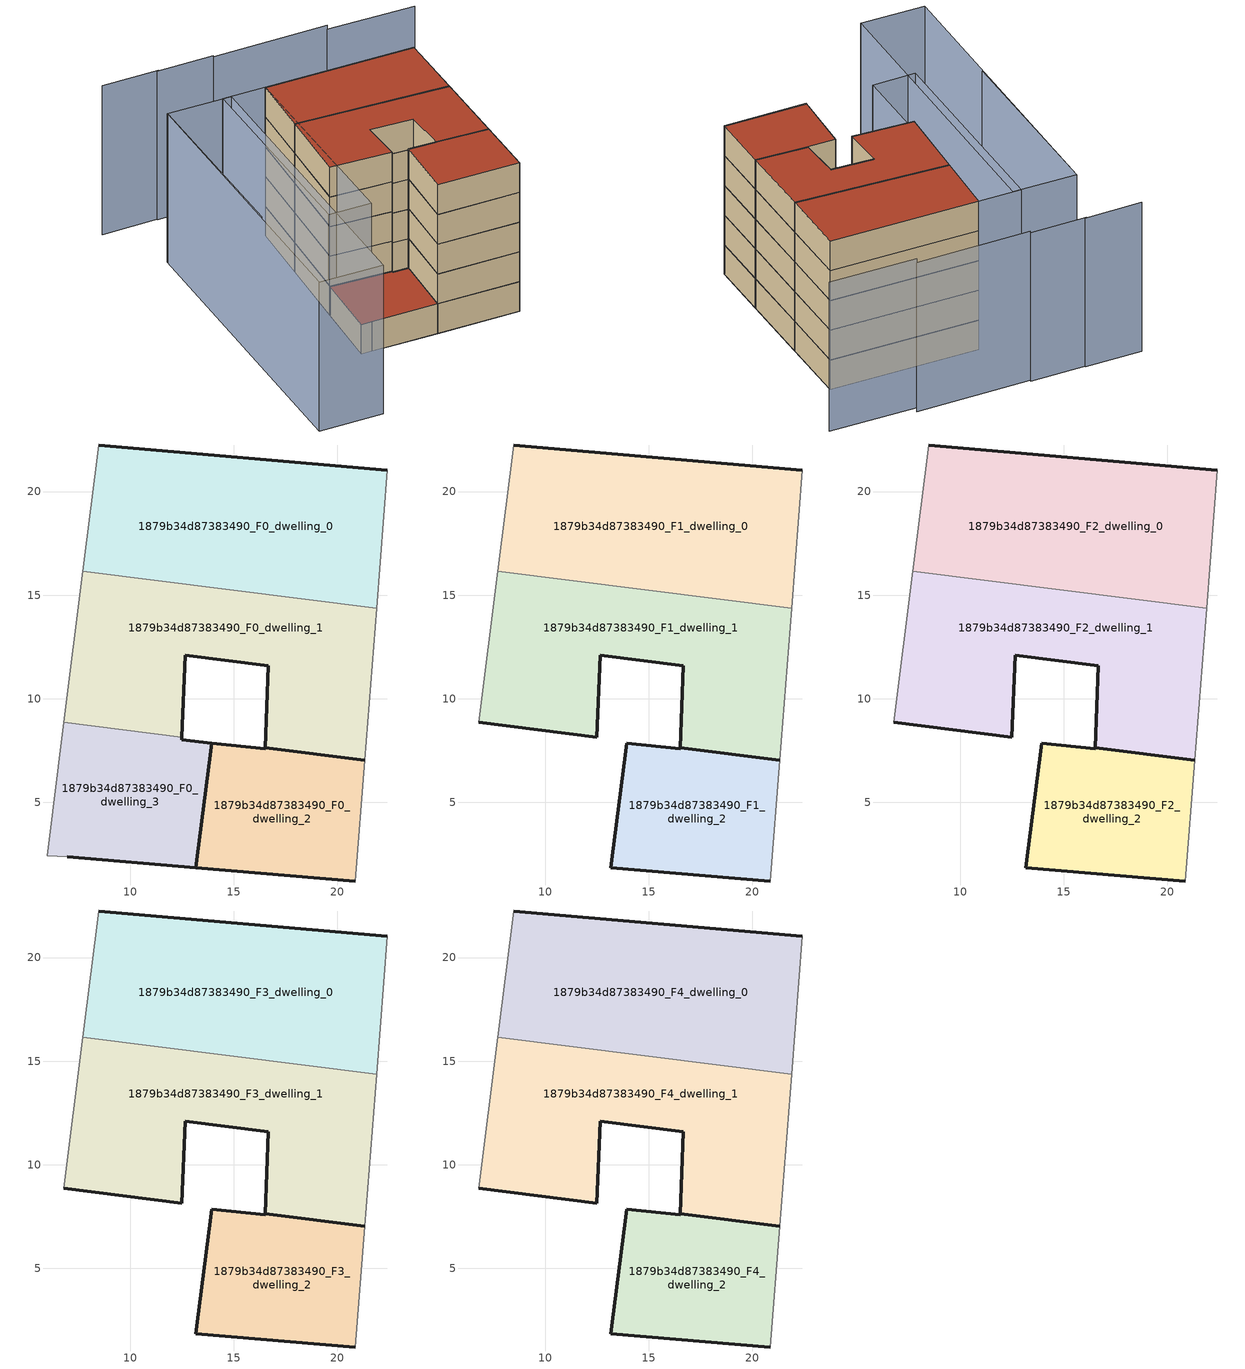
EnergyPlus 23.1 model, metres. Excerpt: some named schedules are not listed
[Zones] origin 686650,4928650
1879b34d87383490_F0_dwelling_0
 floor ground (EU_floor_Construction): 21.9,14.37 22.42,21.03 8.48,22.24 7.71,16.16 z0
 wall outside (EU_wall_Construction): 8.48,22.24 22.42,21.03 z0:3
 wall adiabatic (EU_wall_Construction): 22.42,21.03 21.9,14.37 / 7.71,16.16 8.48,22.24 z0:3
 wall to 1879b34d87383490_F0_dwelling_1 (EU_wall_Construction): 21.9,14.37 7.71,16.16 z0:3
1879b34d87383490_F0_dwelling_1
 floor ground (EU_floor_Construction): 21.32,7.02 21.9,14.37 7.71,16.16 6.8,8.86 12.49,8.14 12.66,12.1 16.65,11.59 16.51,7.63 z0
 wall outside (EU_wall_Construction): 21.32,7.02 16.51,7.63 16.65,11.59 12.66,12.1 12.49,8.14 z0:3
 wall adiabatic (EU_wall_Construction): 6.8,8.86 7.71,16.16 / 21.9,14.37 21.32,7.02 z0:3
 wall to 1879b34d87383490_F0_dwelling_3 (EU_wall_Construction): 12.49,8.14 6.8,8.86 z0:3
1879b34d87383490_F0_dwelling_2
 floor ground (EU_floor_Construction): 20.87,1.2 21.32,7.02 16.51,7.63 16.51,7.59 13.93,7.86 13.17,1.85 z0
 wall outside (EU_wall_Construction): 20.87,1.2 13.17,1.85 13.93,7.86 16.51,7.59 16.51,7.63 21.32,7.02 z0:3
 wall adiabatic (EU_wall_Construction): 21.32,7.02 20.87,1.2 z0:3
1879b34d87383490_F0_dwelling_3
 floor ground (EU_floor_Construction): 13.17,1.85 13.93,7.86 12.48,8.01 12.49,8.14 6.8,8.86 5.99,2.43 6.97,2.36 z0
 wall outside (EU_wall_Construction): 12.49,8.14 12.48,8.01 13.93,7.86 13.17,1.85 6.97,2.36 z0:3
 wall adiabatic (EU_wall_Construction): 6.97,2.36 5.99,2.43 6.8,8.86 z0:3
 roof outside (EU_roof_Construction): 13.93,7.86 13.17,1.85 6.97,2.36 5.99,2.43 6.8,8.86 12.49,8.14 12.48,8.01 z3
1879b34d87383490_F1_dwelling_0
 floor to 1879b34d87383490_F0_dwelling_0 (EU_floor_Construction): 21.9,14.37 22.42,21.03 8.48,22.24 7.71,16.16 z3
 wall outside (EU_wall_Construction): 8.48,22.24 22.42,21.03 z3:6
 wall adiabatic (EU_wall_Construction): 22.42,21.03 21.9,14.37 / 7.71,16.16 8.48,22.24 z3:6
 wall to 1879b34d87383490_F1_dwelling_1 (EU_wall_Construction): 21.9,14.37 7.71,16.16 z3:6
1879b34d87383490_F1_dwelling_1
 floor to 1879b34d87383490_F0_dwelling_1 (EU_floor_Construction): 21.32,7.02 21.9,14.37 7.71,16.16 6.8,8.86 12.49,8.14 12.66,12.1 16.65,11.59 16.51,7.63 z3
 wall outside (EU_wall_Construction): 21.32,7.02 16.51,7.63 16.65,11.59 12.66,12.1 12.49,8.14 6.8,8.86 z3:6
 wall adiabatic (EU_wall_Construction): 6.8,8.86 7.71,16.16 / 21.9,14.37 21.32,7.02 z3:6
1879b34d87383490_F1_dwelling_2
 floor to 1879b34d87383490_F0_dwelling_2 (EU_floor_Construction): 20.87,1.2 21.32,7.02 16.51,7.63 16.51,7.59 13.93,7.86 13.17,1.85 z3
 wall outside (EU_wall_Construction): 20.87,1.2 13.17,1.85 13.93,7.86 16.51,7.59 16.51,7.63 21.32,7.02 z3:6
 wall adiabatic (EU_wall_Construction): 21.32,7.02 20.87,1.2 z3:6
1879b34d87383490_F2_dwelling_0
 floor to 1879b34d87383490_F1_dwelling_0 (EU_floor_Construction): 21.9,14.37 22.42,21.03 8.48,22.24 7.71,16.16 z6
 wall outside (EU_wall_Construction): 8.48,22.24 22.42,21.03 z6:9
 wall adiabatic (EU_wall_Construction): 22.42,21.03 21.9,14.37 / 7.71,16.16 8.48,22.24 z6:9
 wall to 1879b34d87383490_F2_dwelling_1 (EU_wall_Construction): 21.9,14.37 7.71,16.16 z6:9
1879b34d87383490_F2_dwelling_1
 floor to 1879b34d87383490_F1_dwelling_1 (EU_floor_Construction): 21.32,7.02 21.9,14.37 7.71,16.16 6.8,8.86 12.49,8.14 12.66,12.1 16.65,11.59 16.51,7.63 z6
 wall outside (EU_wall_Construction): 21.32,7.02 16.51,7.63 16.65,11.59 12.66,12.1 12.49,8.14 6.8,8.86 z6:9
 wall adiabatic (EU_wall_Construction): 6.8,8.86 7.71,16.16 / 21.9,14.37 21.32,7.02 z6:9
1879b34d87383490_F2_dwelling_2
 floor to 1879b34d87383490_F1_dwelling_2 (EU_floor_Construction): 20.87,1.2 21.32,7.02 16.51,7.63 16.51,7.59 13.93,7.86 13.17,1.85 z6
 wall outside (EU_wall_Construction): 20.87,1.2 13.17,1.85 13.93,7.86 16.51,7.59 16.51,7.63 21.32,7.02 z6:9
 wall adiabatic (EU_wall_Construction): 21.32,7.02 20.87,1.2 z6:9
1879b34d87383490_F3_dwelling_0
 floor to 1879b34d87383490_F2_dwelling_0 (EU_floor_Construction): 21.9,14.37 22.42,21.03 8.48,22.24 7.71,16.16 z9
 wall outside (EU_wall_Construction): 8.48,22.24 22.42,21.03 z9:12
 wall adiabatic (EU_wall_Construction): 22.42,21.03 21.9,14.37 / 7.71,16.16 8.48,22.24 z9:12
 wall to 1879b34d87383490_F3_dwelling_1 (EU_wall_Construction): 21.9,14.37 7.71,16.16 z9:12
1879b34d87383490_F3_dwelling_1
 floor to 1879b34d87383490_F2_dwelling_1 (EU_floor_Construction): 21.32,7.02 21.9,14.37 7.71,16.16 6.8,8.86 12.49,8.14 12.66,12.1 16.65,11.59 16.51,7.63 z9
 wall outside (EU_wall_Construction): 21.32,7.02 16.51,7.63 16.65,11.59 12.66,12.1 12.49,8.14 6.8,8.86 z9:12
 wall adiabatic (EU_wall_Construction): 6.8,8.86 7.71,16.16 / 21.9,14.37 21.32,7.02 z9:12
1879b34d87383490_F3_dwelling_2
 floor to 1879b34d87383490_F2_dwelling_2 (EU_floor_Construction): 20.87,1.2 21.32,7.02 16.51,7.63 16.51,7.59 13.93,7.86 13.17,1.85 z9
 wall outside (EU_wall_Construction): 20.87,1.2 13.17,1.85 13.93,7.86 16.51,7.59 16.51,7.63 21.32,7.02 z9:12
 wall adiabatic (EU_wall_Construction): 21.32,7.02 20.87,1.2 z9:12
1879b34d87383490_F4_dwelling_0
 floor to 1879b34d87383490_F3_dwelling_0 (EU_floor_Construction): 21.9,14.37 22.42,21.03 8.48,22.24 7.71,16.16 z12
 wall outside (EU_wall_Construction): 8.48,22.24 22.42,21.03 z12:15
 wall adiabatic (EU_wall_Construction): 22.42,21.03 21.9,14.37 / 7.71,16.16 8.48,22.24 z12:15
 wall to 1879b34d87383490_F4_dwelling_1 (EU_wall_Construction): 21.9,14.37 7.71,16.16 z12:15
 roof outside (EU_roof_Construction): 22.42,21.03 21.9,14.37 7.71,16.16 8.48,22.24 z15
1879b34d87383490_F4_dwelling_1
 floor to 1879b34d87383490_F3_dwelling_1 (EU_floor_Construction): 21.32,7.02 21.9,14.37 7.71,16.16 6.8,8.86 12.49,8.14 12.66,12.1 16.65,11.59 16.51,7.63 z12
 wall outside (EU_wall_Construction): 21.32,7.02 16.51,7.63 16.65,11.59 12.66,12.1 12.49,8.14 6.8,8.86 z12:15
 wall adiabatic (EU_wall_Construction): 6.8,8.86 7.71,16.16 / 21.9,14.37 21.32,7.02 z12:15
 roof outside (EU_roof_Construction): 21.9,14.37 21.32,7.02 16.51,7.63 16.65,11.59 12.66,12.1 12.49,8.14 6.8,8.86 7.71,16.16 z15
1879b34d87383490_F4_dwelling_2
 floor to 1879b34d87383490_F3_dwelling_2 (EU_floor_Construction): 20.87,1.2 21.32,7.02 16.51,7.63 16.51,7.59 13.93,7.86 13.17,1.85 z12
 wall outside (EU_wall_Construction): 20.87,1.2 13.17,1.85 13.93,7.86 16.51,7.59 16.51,7.63 21.32,7.02 z12:15
 wall adiabatic (EU_wall_Construction): 21.32,7.02 20.87,1.2 z12:15
 roof outside (EU_roof_Construction): 21.32,7.02 20.87,1.2 13.17,1.85 13.93,7.86 16.51,7.59 16.51,7.63 z15
shading: 25.77,26.42 17.56,27.16 / -0.69,22.97 -2.08,5.29 / 7.23,28.66 1.98,29.07 / 2.15,29.13 -3.18,29.51 / 17.88,27.67 7.17,28.49 / -3.13,-5.85 -0.69,23 / -0.69,23 5.3,22.49 / 5.3,22.49 2.87,-6.35 / 2.87,-6.35 -3.13,-5.85 / 4.5,22.56 8.48,22.24 / 8.48,22.24 6.9,2.32 / 6.9,2.32 2.92,2.63 / 2.92,2.63 4.5,22.56 z0:15
[Building]
EU S2 Campaign: North Axis=0; Terrain=City; Solar Distribution=FullExterior
[Site:Location]
Bologna: Latitude=44.5; Longitude=11.25; Time Zone=1; Elevation=37
[SizingPeriod:WeatherFileDays]
AnnualSizingPeriod: Begin Month=1; Begin Day of Month=1; End Month=12; End Day of Month=31; Day of Week for Start Day=Monday; Use Weather File Daylight Saving Period=No; Use Weather File Rain and Snow Indicators=No
[MATERIAL]
EU_InternalMass_Material: Roughness=MediumRough; Thickness=0.1; Conductivity=1; Density=1800; Specific Heat=900; Thermal Absorptance=0.9; Solar Absorptance=0.7; Visible Absorptance=0.7
[MATERIAL:NOMASS] Roughness=MediumRough; Thermal Absorptance=0.9; Solar Absorptance=0.7; Visible Absorptance=0.7
Name | Thermal Resistance
EU_wall_NoMass | 0.905828
EU_roof_NoMass | 0.37593
EU_floor_NoMass | 0.67114
[CONSTRUCTION]
EU_wall_Construction: EU_wall_NoMass
EU_roof_Construction: EU_roof_NoMass
EU_floor_Construction: EU_floor_NoMass
EU_InternalMass_Construction: EU_InternalMass_Material
[ZONE] Type=1; Multiplier=1; Ceiling Height=autocalculate; Floor Area=autocalculate; Part of Total Floor Area=Yes
Name | Volume
1879b34d87383490_F0_dwelling_0; 1879b34d87383490_F0_dwelling_1 | 271.676
1879b34d87383490_F1_dwelling_0; 1879b34d87383490_F2_dwelling_0; 1879b34d87383490_F3_dwelling_0; 1879b34d87383490_F4_dwelling_0; 1879b34d87383490_F1_dwelling_1; 1879b34d87383490_F2_dwelling_1; 1879b34d87383490_F3_dwelling_1; 1879b34d87383490_F4_dwelling_1 | 271.677
1879b34d87383490_F0_dwelling_2 | 135.847
1879b34d87383490_F1_dwelling_2; 1879b34d87383490_F2_dwelling_2; 1879b34d87383490_F3_dwelling_2; 1879b34d87383490_F4_dwelling_2 | 135.844
1879b34d87383490_F0_dwelling_3 | 135.836
[INTERNALMASS] Construction=EU_InternalMass_Construction
Name | Zone or ZoneList | Surface Area
1879b34d87383490_F0_dwelling_0_EU_InternalMass | 1879b34d87383490_F0_dwelling_0 | 90.5592
1879b34d87383490_F0_dwelling_1_EU_InternalMass | 1879b34d87383490_F0_dwelling_1 | 90.5588
1879b34d87383490_F0_dwelling_2_EU_InternalMass | 1879b34d87383490_F0_dwelling_2 | 45.2817
1879b34d87383490_F0_dwelling_3_EU_InternalMass | 1879b34d87383490_F0_dwelling_3 | 45.2786
1879b34d87383490_F1_dwelling_0_EU_InternalMass | 1879b34d87383490_F1_dwelling_0 | 90.5592
1879b34d87383490_F1_dwelling_1_EU_InternalMass | 1879b34d87383490_F1_dwelling_1 | 90.5588
1879b34d87383490_F1_dwelling_2_EU_InternalMass | 1879b34d87383490_F1_dwelling_2 | 90.5626
1879b34d87383490_F2_dwelling_0_EU_InternalMass | 1879b34d87383490_F2_dwelling_0 | 90.5592
1879b34d87383490_F2_dwelling_1_EU_InternalMass | 1879b34d87383490_F2_dwelling_1 | 90.5588
1879b34d87383490_F2_dwelling_2_EU_InternalMass | 1879b34d87383490_F2_dwelling_2 | 90.5626
1879b34d87383490_F3_dwelling_0_EU_InternalMass | 1879b34d87383490_F3_dwelling_0 | 90.5592
1879b34d87383490_F3_dwelling_1_EU_InternalMass | 1879b34d87383490_F3_dwelling_1 | 90.5588
1879b34d87383490_F3_dwelling_2_EU_InternalMass | 1879b34d87383490_F3_dwelling_2 | 90.5626
1879b34d87383490_F4_dwelling_0_EU_InternalMass | 1879b34d87383490_F4_dwelling_0 | 90.5592
1879b34d87383490_F4_dwelling_1_EU_InternalMass | 1879b34d87383490_F4_dwelling_1 | 90.5588
1879b34d87383490_F4_dwelling_2_EU_InternalMass | 1879b34d87383490_F4_dwelling_2 | 90.5626
[OTHEREQUIPMENT] Fuel Type=Electricity; Design Level Calculation Method=Watts/Area; Power per Zone Floor Area=1; Fraction Latent=0; Fraction Radiant=0; Fraction Lost=0; Carbon Dioxide Generation Rate=0; EndUse Subcategory=EU_Step8_InternalGains
Name | Zone or ZoneList or Space or SpaceList | Schedule
EU_Step8_InternalGain_1879b34d87383490_F0_dwelling_0_f000 | 1879b34d87383490_F0_dwelling_0 | EU_Step8_GainSchedule_1879b34d87383490_F0_dwelling_0_f000
EU_Step8_InternalGain_1879b34d87383490_F0_dwelling_1_f000 | 1879b34d87383490_F0_dwelling_1 | EU_Step8_GainSchedule_1879b34d87383490_F0_dwelling_1_f000
EU_Step8_InternalGain_1879b34d87383490_F0_dwelling_2_f000 | 1879b34d87383490_F0_dwelling_2 | EU_Step8_GainSchedule_1879b34d87383490_F0_dwelling_2_f000
EU_Step8_InternalGain_1879b34d87383490_F0_dwelling_3_f000 | 1879b34d87383490_F0_dwelling_3 | EU_Step8_GainSchedule_1879b34d87383490_F0_dwelling_3_f000
EU_Step8_InternalGain_1879b34d87383490_F1_dwelling_0_f000 | 1879b34d87383490_F1_dwelling_0 | EU_Step8_GainSchedule_1879b34d87383490_F1_dwelling_0_f000
EU_Step8_InternalGain_1879b34d87383490_F1_dwelling_1_f000 | 1879b34d87383490_F1_dwelling_1 | EU_Step8_GainSchedule_1879b34d87383490_F1_dwelling_1_f000
EU_Step8_InternalGain_1879b34d87383490_F1_dwelling_2_f000 | 1879b34d87383490_F1_dwelling_2 | EU_Step8_GainSchedule_1879b34d87383490_F1_dwelling_2_f000
EU_Step8_InternalGain_1879b34d87383490_F2_dwelling_0_f000 | 1879b34d87383490_F2_dwelling_0 | EU_Step8_GainSchedule_1879b34d87383490_F2_dwelling_0_f000
EU_Step8_InternalGain_1879b34d87383490_F2_dwelling_1_f000 | 1879b34d87383490_F2_dwelling_1 | EU_Step8_GainSchedule_1879b34d87383490_F2_dwelling_1_f000
EU_Step8_InternalGain_1879b34d87383490_F2_dwelling_2_f000 | 1879b34d87383490_F2_dwelling_2 | EU_Step8_GainSchedule_1879b34d87383490_F2_dwelling_2_f000
EU_Step8_InternalGain_1879b34d87383490_F3_dwelling_0_f000 | 1879b34d87383490_F3_dwelling_0 | EU_Step8_GainSchedule_1879b34d87383490_F3_dwelling_0_f000
EU_Step8_InternalGain_1879b34d87383490_F3_dwelling_1_f000 | 1879b34d87383490_F3_dwelling_1 | EU_Step8_GainSchedule_1879b34d87383490_F3_dwelling_1_f000
EU_Step8_InternalGain_1879b34d87383490_F3_dwelling_2_f000 | 1879b34d87383490_F3_dwelling_2 | EU_Step8_GainSchedule_1879b34d87383490_F3_dwelling_2_f000
EU_Step8_InternalGain_1879b34d87383490_F4_dwelling_0_f000 | 1879b34d87383490_F4_dwelling_0 | EU_Step8_GainSchedule_1879b34d87383490_F4_dwelling_0_f000
EU_Step8_InternalGain_1879b34d87383490_F4_dwelling_1_f000 | 1879b34d87383490_F4_dwelling_1 | EU_Step8_GainSchedule_1879b34d87383490_F4_dwelling_1_f000
EU_Step8_InternalGain_1879b34d87383490_F4_dwelling_2_f000 | 1879b34d87383490_F4_dwelling_2 | EU_Step8_GainSchedule_1879b34d87383490_F4_dwelling_2_f000
[ZONEVENTILATION:DESIGNFLOWRATE] Schedule=EU_AlwaysOn; Design Flow Rate Calculation Method=AirChanges/Hour; Air Changes per Hour=0.73129; Ventilation Type=Natural; Fan Pressure Rise=0; Fan Total Efficiency=1; Constant Term Coefficient=1; Temperature Term Coefficient=0; Velocity Term Coefficient=0; Velocity Squared Term Coefficient=0; Minimum Indoor Temperature=-100; Maximum Indoor Temperature=100; Delta Temperature=-100; Minimum Outdoor Temperature=-100; Maximum Outdoor Temperature=100; Maximum Wind Speed=40
Name | Zone or ZoneList or Space or SpaceList
EU_ConstantAir_1879b34d87383490_F0_dwelling_0 | 1879b34d87383490_F0_dwelling_0
EU_ConstantAir_1879b34d87383490_F0_dwelling_1 | 1879b34d87383490_F0_dwelling_1
EU_ConstantAir_1879b34d87383490_F0_dwelling_2 | 1879b34d87383490_F0_dwelling_2
EU_ConstantAir_1879b34d87383490_F0_dwelling_3 | 1879b34d87383490_F0_dwelling_3
EU_ConstantAir_1879b34d87383490_F1_dwelling_0 | 1879b34d87383490_F1_dwelling_0
EU_ConstantAir_1879b34d87383490_F1_dwelling_1 | 1879b34d87383490_F1_dwelling_1
EU_ConstantAir_1879b34d87383490_F1_dwelling_2 | 1879b34d87383490_F1_dwelling_2
EU_ConstantAir_1879b34d87383490_F2_dwelling_0 | 1879b34d87383490_F2_dwelling_0
EU_ConstantAir_1879b34d87383490_F2_dwelling_1 | 1879b34d87383490_F2_dwelling_1
EU_ConstantAir_1879b34d87383490_F2_dwelling_2 | 1879b34d87383490_F2_dwelling_2
EU_ConstantAir_1879b34d87383490_F3_dwelling_0 | 1879b34d87383490_F3_dwelling_0
EU_ConstantAir_1879b34d87383490_F3_dwelling_1 | 1879b34d87383490_F3_dwelling_1
EU_ConstantAir_1879b34d87383490_F3_dwelling_2 | 1879b34d87383490_F3_dwelling_2
EU_ConstantAir_1879b34d87383490_F4_dwelling_0 | 1879b34d87383490_F4_dwelling_0
EU_ConstantAir_1879b34d87383490_F4_dwelling_1 | 1879b34d87383490_F4_dwelling_1
EU_ConstantAir_1879b34d87383490_F4_dwelling_2 | 1879b34d87383490_F4_dwelling_2
[HVACTEMPLATE:THERMOSTAT] Constant Heating Setpoint=20; Constant Cooling Setpoint=50
EU_HeatOnly_1879b34d87383490_F0_dwelling_0; EU_HeatOnly_1879b34d87383490_F0_dwelling_1; EU_HeatOnly_1879b34d87383490_F0_dwelling_2; EU_HeatOnly_1879b34d87383490_F0_dwelling_3; EU_HeatOnly_1879b34d87383490_F1_dwelling_0; EU_HeatOnly_1879b34d87383490_F1_dwelling_1; EU_HeatOnly_1879b34d87383490_F1_dwelling_2; EU_HeatOnly_1879b34d87383490_F2_dwelling_0; EU_HeatOnly_1879b34d87383490_F2_dwelling_1; EU_HeatOnly_1879b34d87383490_F2_dwelling_2; EU_HeatOnly_1879b34d87383490_F3_dwelling_0; EU_HeatOnly_1879b34d87383490_F3_dwelling_1; EU_HeatOnly_1879b34d87383490_F3_dwelling_2; EU_HeatOnly_1879b34d87383490_F4_dwelling_0; EU_HeatOnly_1879b34d87383490_F4_dwelling_1; EU_HeatOnly_1879b34d87383490_F4_dwelling_2
[HVACTEMPLATE:ZONE:IDEALLOADSAIRSYSTEM] System Availability Schedule=EU_AlwaysOn; Maximum Heating Supply Air Temperature=50; Minimum Cooling Supply Air Temperature=13; Maximum Heating Supply Air Humidity Ratio=0.0156; Minimum Cooling Supply Air Humidity Ratio=0.0077; Heating Limit=NoLimit; Cooling Limit=NoLimit; Heating Availability Schedule=EU_AlwaysOn; Cooling Availability Schedule=EU_CoolingOff; Dehumidification Control Type=ConstantSensibleHeatRatio; Cooling Sensible Heat Ratio=0.7; Dehumidification Setpoint=60; Humidification Control Type=None; Humidification Setpoint=30; Outdoor Air Method=None; Outdoor Air Flow Rate per Person=0.00944; Outdoor Air Flow Rate per Zone Floor Area=0; Outdoor Air Flow Rate per Zone=0; Demand Controlled Ventilation Type=None; Outdoor Air Economizer Type=NoEconomizer; Heat Recovery Type=None; Sensible Heat Recovery Effectiveness=0.7; Latent Heat Recovery Effectiveness=0.65
Name | Template Thermostat
1879b34d87383490_F0_dwelling_0 | EU_HeatOnly_1879b34d87383490_F0_dwelling_0
1879b34d87383490_F0_dwelling_1 | EU_HeatOnly_1879b34d87383490_F0_dwelling_1
1879b34d87383490_F0_dwelling_2 | EU_HeatOnly_1879b34d87383490_F0_dwelling_2
1879b34d87383490_F0_dwelling_3 | EU_HeatOnly_1879b34d87383490_F0_dwelling_3
1879b34d87383490_F1_dwelling_0 | EU_HeatOnly_1879b34d87383490_F1_dwelling_0
1879b34d87383490_F1_dwelling_1 | EU_HeatOnly_1879b34d87383490_F1_dwelling_1
1879b34d87383490_F1_dwelling_2 | EU_HeatOnly_1879b34d87383490_F1_dwelling_2
1879b34d87383490_F2_dwelling_0 | EU_HeatOnly_1879b34d87383490_F2_dwelling_0
1879b34d87383490_F2_dwelling_1 | EU_HeatOnly_1879b34d87383490_F2_dwelling_1
1879b34d87383490_F2_dwelling_2 | EU_HeatOnly_1879b34d87383490_F2_dwelling_2
1879b34d87383490_F3_dwelling_0 | EU_HeatOnly_1879b34d87383490_F3_dwelling_0
1879b34d87383490_F3_dwelling_1 | EU_HeatOnly_1879b34d87383490_F3_dwelling_1
1879b34d87383490_F3_dwelling_2 | EU_HeatOnly_1879b34d87383490_F3_dwelling_2
1879b34d87383490_F4_dwelling_0 | EU_HeatOnly_1879b34d87383490_F4_dwelling_0
1879b34d87383490_F4_dwelling_1 | EU_HeatOnly_1879b34d87383490_F4_dwelling_1
1879b34d87383490_F4_dwelling_2 | EU_HeatOnly_1879b34d87383490_F4_dwelling_2
